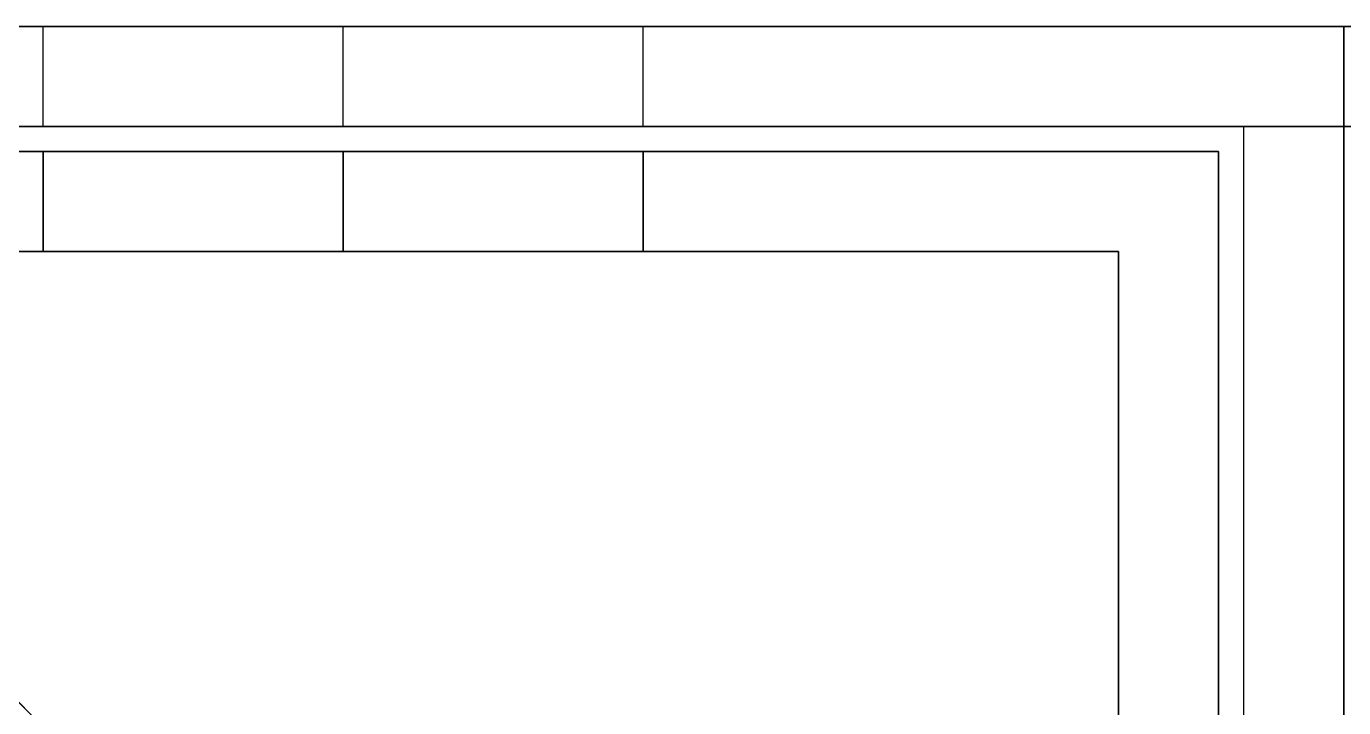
# Model space of a CAD drawing. Header units: millimetres. Extents: x -6529 to 809, y -8611 to 207.
# Drawn here: x -493.31 to -466.97, y -3708.83 to -3695.21 of the extents above; entities that cross this region are included whole.
import ezdxf

# ---------------------------------------------------------------- set-up
doc = ezdxf.new("R2010")
doc.units = ezdxf.units.MM
doc.header["$MEASUREMENT"] = 0
for name, color, linetype, true_color in [('gaten$11mm', 7, 'Continuous', 0xff6a35), ('platen', 7, 'Continuous', 0x007f00), ('staal', 5, 'Continuous', 0x0000ff)]:
    doc.layers.add(name, color=color, linetype=linetype, true_color=true_color)

# ---------------------------------------------------------------- blocks, each defined once
blk = doc.blocks.new('top plaat')
at = {"layer": 'platen'}
for points in [[(658, 40), (349, 40), (40, 40)], [(40, 40), (40, 40, 9), (40, 40, 18)], [(658, 40, 18), (349, 40, 18), (40, 40, 18)], [(40, 40), (40, 20), (40, 0)], [(40, 40, 18), (40, 20, 18), (40, 0, 18)], [(658, 40, 9), (349, 40, 9), (40, 40, 9)], [(40, 40, 9), (40, 20, 9), (40, 0, 9)]]:
    blk.add_open_spline(points, degree=2, dxfattribs=at)

msp = doc.modelspace()

# ---------------------------------------------------------------- linework, layer by layer
at = {"layer": 'gaten$11mm'}
msp.add_line((-486.974, -3695.707, 58), (-486.974, -3695.707, 40), dxfattribs=at)
at = {"layer": 'gaten$11mm', "extrusion": (0, 1, 0)}
for centre in [(486.974, 170.5, -3695.207), (486.974, 95.5, -3695.207)]:
    msp.add_circle(centre, 5.5, dxfattribs=at)
at = {"layer": 'staal'}
for p, q in [((-492.974, -3697.207, 695.5), (-492.974, -3695.207, 695.5)), ((-492.974, -3697.207, 770.5), (-492.974, -3695.207, 770.5)), ((-492.974, -3697.207, 920.5), (-492.974, -3695.207, 920.5)), ((-492.974, -3697.207, 845.5), (-492.974, -3695.207, 845.5)), ((-492.974, -3697.207, 1070.5), (-492.974, -3695.207, 1070.5)), ((-492.974, -3697.207, 995.5), (-492.974, -3695.207, 995.5)), ((-492.974, -3697.207, 1220.5), (-492.974, -3695.207, 1220.5)), ((-492.974, -3697.207, 1145.5), (-492.974, -3695.207, 1145.5)), ((-492.974, -3697.207, 545.5), (-492.974, -3695.207, 545.5)), ((-492.974, -3697.207, 620.5), (-492.974, -3695.207, 620.5)), ((-492.974, -3697.207, 395.5), (-492.974, -3695.207, 395.5)), ((-492.974, -3697.207, 470.5), (-492.974, -3695.207, 470.5)), ((-492.974, -3697.207, 245.5), (-492.974, -3695.207, 245.5)), ((-492.974, -3697.207, 320.5), (-492.974, -3695.207, 320.5)), ((-492.974, -3697.207, 170.5), (-492.974, -3695.207, 170.5)), ((-492.974, -3697.207, 95.5), (-492.974, -3695.207, 95.5)), ((-486.974, -3697.207, 40), (-486.974, -3695.207, 40)), ((-486.974, -3697.207, 1276), (-486.974, -3695.207, 1276)), ((-486.974, -3697.207, 701.5), (-486.974, -3695.207, 701.5)), ((-486.974, -3697.207, 689.5), (-486.974, -3695.207, 689.5)), ((-486.974, -3697.207, 776.5), (-486.974, -3695.207, 776.5)), ((-486.974, -3697.207, 764.5), (-486.974, -3695.207, 764.5)), ((-486.974, -3697.207, 926.5), (-486.974, -3695.207, 926.5)), ((-486.974, -3697.207, 914.5), (-486.974, -3695.207, 914.5)), ((-486.974, -3697.207, 851.5), (-486.974, -3695.207, 851.5)), ((-486.974, -3697.207, 839.5), (-486.974, -3695.207, 839.5)), ((-486.974, -3697.207, 1076.5), (-486.974, -3695.207, 1076.5)), ((-486.974, -3697.207, 1064.5), (-486.974, -3695.207, 1064.5)), ((-486.974, -3697.207, 1001.5), (-486.974, -3695.207, 1001.5)), ((-486.974, -3697.207, 989.5), (-486.974, -3695.207, 989.5)), ((-486.974, -3697.207, 1226.5), (-486.974, -3695.207, 1226.5)), ((-486.974, -3697.207, 1214.5), (-486.974, -3695.207, 1214.5)), ((-486.974, -3697.207, 1151.5), (-486.974, -3695.207, 1151.5)), ((-486.974, -3697.207, 1139.5), (-486.974, -3695.207, 1139.5)), ((-486.974, -3697.207, 551.5), (-486.974, -3695.207, 551.5)), ((-486.974, -3697.207, 539.5), (-486.974, -3695.207, 539.5)), ((-486.974, -3697.207, 626.5), (-486.974, -3695.207, 626.5)), ((-486.974, -3697.207, 614.5), (-486.974, -3695.207, 614.5)), ((-486.974, -3697.207, 401.5), (-486.974, -3695.207, 401.5)), ((-486.974, -3697.207, 389.5), (-486.974, -3695.207, 389.5)), ((-486.974, -3697.207, 476.5), (-486.974, -3695.207, 476.5)), ((-486.974, -3697.207, 464.5), (-486.974, -3695.207, 464.5)), ((-486.974, -3697.207, 251.5), (-486.974, -3695.207, 251.5)), ((-486.974, -3697.207, 239.5), (-486.974, -3695.207, 239.5)), ((-486.974, -3697.207, 326.5), (-486.974, -3695.207, 326.5)), ((-486.974, -3697.207, 314.5), (-486.974, -3695.207, 314.5)), ((-486.974, -3697.207, 176.5), (-486.974, -3695.207, 176.5)), ((-486.974, -3697.207, 164.5), (-486.974, -3695.207, 164.5)), ((-486.974, -3697.207, 101.5), (-486.974, -3695.207, 101.5)), ((-486.974, -3697.207, 89.5), (-486.974, -3695.207, 89.5)), ((-480.974, -3697.207, 695.5), (-480.974, -3695.207, 695.5)), ((-480.974, -3697.207, 770.5), (-480.974, -3695.207, 770.5)), ((-480.974, -3697.207, 920.5), (-480.974, -3695.207, 920.5)), ((-480.974, -3697.207, 845.5), (-480.974, -3695.207, 845.5)), ((-480.974, -3697.207, 1070.5), (-480.974, -3695.207, 1070.5)), ((-480.974, -3697.207, 995.5), (-480.974, -3695.207, 995.5)), ((-480.974, -3697.207, 1220.5), (-480.974, -3695.207, 1220.5)), ((-480.974, -3697.207, 1145.5), (-480.974, -3695.207, 1145.5)), ((-480.974, -3697.207, 545.5), (-480.974, -3695.207, 545.5)), ((-480.974, -3697.207, 620.5), (-480.974, -3695.207, 620.5)), ((-480.974, -3697.207, 395.5), (-480.974, -3695.207, 395.5)), ((-480.974, -3697.207, 470.5), (-480.974, -3695.207, 470.5)), ((-480.974, -3697.207, 245.5), (-480.974, -3695.207, 245.5)), ((-480.974, -3697.207, 320.5), (-480.974, -3695.207, 320.5)), ((-480.974, -3697.207, 170.5), (-480.974, -3695.207, 170.5)), ((-480.974, -3697.207, 95.5), (-480.974, -3695.207, 95.5)), ((-492.974, -3697.707, 95.5), (-492.974, -3699.707, 95.5)), ((-492.974, -3697.707, 170.5), (-492.974, -3699.707, 170.5)), ((-492.974, -3699.707, 1145.5), (-492.974, -3697.707, 1145.5)), ((-492.974, -3699.707, 1220.5), (-492.974, -3697.707, 1220.5)), ((-492.974, -3699.707, 1446.5), (-492.974, -3697.707, 1446.5)), ((-492.974, -3699.707, 1371.5), (-492.974, -3697.707, 1371.5)), ((-486.974, -3699.707, 40), (-486.974, -3697.707, 40)), ((-486.974, -3699.707, 208), (-486.974, -3697.707, 208)), ((-486.974, -3697.707, 101.5), (-486.974, -3699.707, 101.5)), ((-486.974, -3697.707, 89.5), (-486.974, -3699.707, 89.5)), ((-486.974, -3697.707, 176.5), (-486.974, -3699.707, 176.5)), ((-486.974, -3697.707, 164.5), (-486.974, -3699.707, 164.5)), ((-486.974, -3699.707, 1276), (-486.974, -3697.707, 1276)), ((-486.974, -3699.707, 1108), (-486.974, -3697.707, 1108)), ((-486.974, -3699.707, 1151.5), (-486.974, -3697.707, 1151.5)), ((-486.974, -3699.707, 1139.5), (-486.974, -3697.707, 1139.5)), ((-486.974, -3699.707, 1226.5), (-486.974, -3697.707, 1226.5)), ((-486.974, -3699.707, 1214.5), (-486.974, -3697.707, 1214.5)), ((-486.974, -3699.707, 1316), (-486.974, -3697.707, 1316)), ((-486.974, -3699.707, 1484), (-486.974, -3697.707, 1484)), ((-486.974, -3699.707, 1440.5), (-486.974, -3697.707, 1440.5)), ((-486.974, -3699.707, 1452.5), (-486.974, -3697.707, 1452.5)), ((-486.974, -3699.707, 1365.5), (-486.974, -3697.707, 1365.5)), ((-486.974, -3699.707, 1377.5), (-486.974, -3697.707, 1377.5)), ((-480.974, -3697.707, 95.5), (-480.974, -3699.707, 95.5)), ((-480.974, -3697.707, 170.5), (-480.974, -3699.707, 170.5)), ((-480.974, -3699.707, 1145.5), (-480.974, -3697.707, 1145.5)), ((-480.974, -3699.707, 1220.5), (-480.974, -3697.707, 1220.5)), ((-480.974, -3699.707, 1446.5), (-480.974, -3697.707, 1446.5)), ((-480.974, -3699.707, 1371.5), (-480.974, -3697.707, 1371.5))]:
    msp.add_line(p, q, dxfattribs=at)
msp.add_lwpolyline([(-506.974, -3695.207), (809.026, -3695.207), (809.026, -5011.207), (-506.974, -5011.207)], close=True, dxfattribs=at)
for points in [[(809.026, -3695.207), (151.026, -3695.207), (-506.974, -3695.207)], [(809.026, -3695.207, 40), (151.026, -3695.207, 40), (-506.974, -3695.207, 40)], [(-506.974, -3695.207, 40), (-486.974, -3715.207, 40), (-466.974, -3735.207, 40)], [(-417.474, -3695.207, 20), (-462.224, -3695.207, 20), (-506.974, -3695.207, 20)], [(-506.974, -3695.207), (-486.974, -3715.207), (-466.974, -3735.207)], [(-466.974, -3735.207, 40), (-486.974, -3715.207, 40), (-506.974, -3695.207, 40)], [(-466.974, -3695.207, 40), (-486.974, -3695.207, 40), (-506.974, -3695.207, 40)], [(-466.974, -3695.207, 1276), (-486.974, -3695.207, 1276), (-506.974, -3695.207, 1276)], [(-466.974, -3695.207, 658), (-486.974, -3695.207, 658), (-506.974, -3695.207, 658)], [(-506.974, -3695.207, 1276), (151.026, -3695.207, 1276), (809.026, -3695.207, 1276)], [(-506.974, -3695.207, 1316), (151.026, -3695.207, 1316), (809.026, -3695.207, 1316)], [(-506.974, -3695.207, 1276), (-486.974, -3715.207, 1276), (-466.974, -3735.207, 1276)], [(-466.974, -3735.207, 1316), (-486.974, -3715.207, 1316), (-506.974, -3695.207, 1316)], [(-506.974, -3695.207, 1296), (-462.224, -3695.207, 1296), (-417.474, -3695.207, 1296)], [(-506.974, -3695.207, 1276), (-486.974, -3715.207, 1276), (-466.974, -3735.207, 1276)], [(-466.974, -3735.207, 1316), (-486.974, -3715.207, 1316), (-506.974, -3695.207, 1316)], [(-486.974, -3695.207, 40), (-486.974, -3695.207, 64.75), (-486.974, -3695.207, 89.5)], [(-486.974, -3695.207, 101.5), (-486.974, -3695.207, 133), (-486.974, -3695.207, 164.5)], [(-486.974, -3695.207, 176.5), (-486.974, -3695.207, 208), (-486.974, -3695.207, 239.5)], [(-486.974, -3695.207, 251.5), (-486.974, -3695.207, 283), (-486.974, -3695.207, 314.5)], [(-486.974, -3695.207, 326.5), (-486.974, -3695.207, 358), (-486.974, -3695.207, 389.5)], [(-486.974, -3695.207, 401.5), (-486.974, -3695.207, 433), (-486.974, -3695.207, 464.5)], [(-486.974, -3695.207, 476.5), (-486.974, -3695.207, 508), (-486.974, -3695.207, 539.5)], [(-486.974, -3695.207, 551.5), (-486.974, -3695.207, 583), (-486.974, -3695.207, 614.5)], [(-486.974, -3695.207, 626.5), (-486.974, -3695.207, 658), (-486.974, -3695.207, 689.5)], [(-486.974, -3695.207, 701.5), (-486.974, -3695.207, 733), (-486.974, -3695.207, 764.5)], [(-486.974, -3695.207, 776.5), (-486.974, -3695.207, 808), (-486.974, -3695.207, 839.5)], [(-486.974, -3695.207, 851.5), (-486.974, -3695.207, 883), (-486.974, -3695.207, 914.5)], [(-486.974, -3695.207, 926.5), (-486.974, -3695.207, 958), (-486.974, -3695.207, 989.5)], [(-486.974, -3695.207, 1001.5), (-486.974, -3695.207, 1033), (-486.974, -3695.207, 1064.5)], [(-486.974, -3695.207, 1076.5), (-486.974, -3695.207, 1108), (-486.974, -3695.207, 1139.5)], [(-486.974, -3695.207, 1151.5), (-486.974, -3695.207, 1183), (-486.974, -3695.207, 1214.5)], [(-486.974, -3695.207, 1226.5), (-486.974, -3695.207, 1251.25), (-486.974, -3695.207, 1276)], [(-466.974, -3735.207, 40), (-466.974, -3715.207, 40), (-466.974, -3695.207, 40)], [(-466.974, -3695.207, 40), (-466.974, -3695.207, 658), (-466.974, -3695.207, 1276)], [(-466.974, -3735.207, 1276), (-466.974, -3715.207, 1276), (-466.974, -3695.207, 1276)], [(-466.974, -3735.207, 658), (-466.974, -3715.207, 658), (-466.974, -3695.207, 658)], [(-468.974, -3733.207, 38), (-486.974, -3715.207, 38), (-504.974, -3697.207, 38)], [(-504.974, -3697.207, 2), (-486.974, -3715.207, 2), (-468.974, -3733.207, 2)], [(807.026, -3697.207, 38), (151.026, -3697.207, 38), (-504.974, -3697.207, 38)], [(807.026, -3697.207, 2), (151.026, -3697.207, 2), (-504.974, -3697.207, 2)], [(-417.474, -3697.207, 20), (-461.224, -3697.207, 20), (-504.974, -3697.207, 20)], [(-504.974, -3697.207, 38), (-486.974, -3715.207, 38), (-468.974, -3733.207, 38)], [(-468.974, -3733.207, 2), (-486.974, -3715.207, 2), (-504.974, -3697.207, 2)], [(-504.974, -3697.207, 40), (-486.974, -3697.207, 40), (-468.974, -3697.207, 40)], [(-504.974, -3697.207, 1276), (-486.974, -3697.207, 1276), (-468.974, -3697.207, 1276)], [(-504.974, -3697.207, 658), (-486.974, -3697.207, 658), (-468.974, -3697.207, 658)], [(-504.974, -3697.207, 1314), (-486.974, -3715.207, 1314), (-468.974, -3733.207, 1314)], [(-468.974, -3733.207, 1278), (-486.974, -3715.207, 1278), (-504.974, -3697.207, 1278)], [(-504.974, -3697.207, 1314), (151.026, -3697.207, 1314), (807.026, -3697.207, 1314)], [(-504.974, -3697.207, 1278), (151.026, -3697.207, 1278), (807.026, -3697.207, 1278)], [(-504.974, -3697.207, 1296), (-461.224, -3697.207, 1296), (-417.474, -3697.207, 1296)], [(-504.974, -3697.207, 1314), (-486.974, -3715.207, 1314), (-468.974, -3733.207, 1314)], [(-468.974, -3733.207, 1278), (-486.974, -3715.207, 1278), (-504.974, -3697.207, 1278)], [(-486.974, -3697.207, 40), (-486.974, -3697.207, 64.75), (-486.974, -3697.207, 89.5)], [(-486.974, -3697.207, 101.5), (-486.974, -3697.207, 133), (-486.974, -3697.207, 164.5)], [(-486.974, -3697.207, 176.5), (-486.974, -3697.207, 208), (-486.974, -3697.207, 239.5)], [(-486.974, -3697.207, 251.5), (-486.974, -3697.207, 283), (-486.974, -3697.207, 314.5)], [(-486.974, -3697.207, 326.5), (-486.974, -3697.207, 358), (-486.974, -3697.207, 389.5)], [(-486.974, -3697.207, 401.5), (-486.974, -3697.207, 433), (-486.974, -3697.207, 464.5)], [(-486.974, -3697.207, 476.5), (-486.974, -3697.207, 508), (-486.974, -3697.207, 539.5)], [(-486.974, -3697.207, 551.5), (-486.974, -3697.207, 583), (-486.974, -3697.207, 614.5)], [(-486.974, -3697.207, 626.5), (-486.974, -3697.207, 658), (-486.974, -3697.207, 689.5)], [(-486.974, -3697.207, 701.5), (-486.974, -3697.207, 733), (-486.974, -3697.207, 764.5)], [(-486.974, -3697.207, 776.5), (-486.974, -3697.207, 808), (-486.974, -3697.207, 839.5)], [(-486.974, -3697.207, 851.5), (-486.974, -3697.207, 883), (-486.974, -3697.207, 914.5)], [(-486.974, -3697.207, 926.5), (-486.974, -3697.207, 958), (-486.974, -3697.207, 989.5)], [(-486.974, -3697.207, 1001.5), (-486.974, -3697.207, 1033), (-486.974, -3697.207, 1064.5)], [(-486.974, -3697.207, 1076.5), (-486.974, -3697.207, 1108), (-486.974, -3697.207, 1139.5)], [(-486.974, -3697.207, 1151.5), (-486.974, -3697.207, 1183), (-486.974, -3697.207, 1214.5)], [(-486.974, -3697.207, 1226.5), (-486.974, -3697.207, 1251.25), (-486.974, -3697.207, 1276)], [(-468.974, -3697.207, 40), (-468.974, -3697.207, 658), (-468.974, -3697.207, 1276)], [(-468.974, -3697.207, 40), (-468.974, -3715.207, 40), (-468.974, -3733.207, 40)], [(-468.974, -3697.207, 1276), (-468.974, -3715.207, 1276), (-468.974, -3733.207, 1276)], [(-468.974, -3697.207, 658), (-468.974, -3715.207, 658), (-468.974, -3733.207, 658)], [(-469.474, -3697.707, 40), (-486.974, -3697.707, 40), (-504.474, -3697.707, 40)], [(-469.474, -3697.707, 208), (-486.974, -3697.707, 208), (-504.474, -3697.707, 208)], [(-469.474, -3697.707, 124), (-486.974, -3697.707, 124), (-504.474, -3697.707, 124)], [(-504.474, -3697.707, 1276), (-486.974, -3697.707, 1276), (-469.474, -3697.707, 1276)], [(-504.474, -3697.707, 1108), (-486.974, -3697.707, 1108), (-469.474, -3697.707, 1108)], [(-504.474, -3697.707, 1192), (-486.974, -3697.707, 1192), (-469.474, -3697.707, 1192)], [(-504.474, -3697.707, 1316), (-486.974, -3697.707, 1316), (-469.474, -3697.707, 1316)], [(-504.474, -3697.707, 1484), (-486.974, -3697.707, 1484), (-469.474, -3697.707, 1484)], [(-504.474, -3697.707, 1400), (-486.974, -3697.707, 1400), (-469.474, -3697.707, 1400)], [(-486.974, -3697.707, 40), (-486.974, -3697.707, 64.75), (-486.974, -3697.707, 89.5)], [(-486.974, -3697.707, 101.5), (-486.974, -3697.707, 133), (-486.974, -3697.707, 164.5)], [(-486.974, -3697.707, 176.5), (-486.974, -3697.707, 192.25), (-486.974, -3697.707, 208)], [(-486.974, -3697.707, 1276), (-486.974, -3697.707, 1251.25), (-486.974, -3697.707, 1226.5)], [(-486.974, -3697.707, 1214.5), (-486.974, -3697.707, 1183), (-486.974, -3697.707, 1151.5)], [(-486.974, -3697.707, 1139.5), (-486.974, -3697.707, 1123.75), (-486.974, -3697.707, 1108)], [(-486.974, -3697.707, 1316), (-486.974, -3697.707, 1340.75), (-486.974, -3697.707, 1365.5)], [(-486.974, -3697.707, 1377.5), (-486.974, -3697.707, 1409), (-486.974, -3697.707, 1440.5)], [(-486.974, -3697.707, 1452.5), (-486.974, -3697.707, 1468.25), (-486.974, -3697.707, 1484)], [(-469.474, -3732.707, 40), (-469.474, -3715.207, 40), (-469.474, -3697.707, 40)], [(-469.474, -3697.707, 40), (-469.474, -3697.707, 124), (-469.474, -3697.707, 208)], [(-469.474, -3732.707, 208), (-469.474, -3715.207, 208), (-469.474, -3697.707, 208)], [(-469.474, -3732.707, 124), (-469.474, -3715.207, 124), (-469.474, -3697.707, 124)], [(-469.474, -3697.707, 1276), (-469.474, -3697.707, 1192), (-469.474, -3697.707, 1108)], [(-469.474, -3697.707, 1276), (-469.474, -3715.207, 1276), (-469.474, -3732.707, 1276)], [(-469.474, -3697.707, 1108), (-469.474, -3715.207, 1108), (-469.474, -3732.707, 1108)], [(-469.474, -3697.707, 1192), (-469.474, -3715.207, 1192), (-469.474, -3732.707, 1192)], [(-469.474, -3697.707, 1316), (-469.474, -3697.707, 1400), (-469.474, -3697.707, 1484)], [(-469.474, -3697.707, 1316), (-469.474, -3715.207, 1316), (-469.474, -3732.707, 1316)], [(-469.474, -3697.707, 1484), (-469.474, -3715.207, 1484), (-469.474, -3732.707, 1484)], [(-469.474, -3697.707, 1400), (-469.474, -3715.207, 1400), (-469.474, -3732.707, 1400)], [(-502.474, -3699.707, 40), (-486.974, -3699.707, 40), (-471.474, -3699.707, 40)], [(-502.474, -3699.707, 208), (-486.974, -3699.707, 208), (-471.474, -3699.707, 208)], [(-502.474, -3699.707, 124), (-486.974, -3699.707, 124), (-471.474, -3699.707, 124)], [(-471.474, -3699.707, 1276), (-486.974, -3699.707, 1276), (-502.474, -3699.707, 1276)], [(-471.474, -3699.707, 1108), (-486.974, -3699.707, 1108), (-502.474, -3699.707, 1108)], [(-471.474, -3699.707, 1192), (-486.974, -3699.707, 1192), (-502.474, -3699.707, 1192)], [(-471.474, -3699.707, 1316), (-486.974, -3699.707, 1316), (-502.474, -3699.707, 1316)], [(-471.474, -3699.707, 1484), (-486.974, -3699.707, 1484), (-502.474, -3699.707, 1484)], [(-471.474, -3699.707, 1400), (-486.974, -3699.707, 1400), (-502.474, -3699.707, 1400)], [(-486.974, -3699.707, 40), (-486.974, -3699.707, 64.75), (-486.974, -3699.707, 89.5)], [(-486.974, -3699.707, 101.5), (-486.974, -3699.707, 133), (-486.974, -3699.707, 164.5)], [(-486.974, -3699.707, 176.5), (-486.974, -3699.707, 192.25), (-486.974, -3699.707, 208)], [(-486.974, -3699.707, 1276), (-486.974, -3699.707, 1251.25), (-486.974, -3699.707, 1226.5)], [(-486.974, -3699.707, 1214.5), (-486.974, -3699.707, 1183), (-486.974, -3699.707, 1151.5)], [(-486.974, -3699.707, 1139.5), (-486.974, -3699.707, 1123.75), (-486.974, -3699.707, 1108)], [(-486.974, -3699.707, 1316), (-486.974, -3699.707, 1340.75), (-486.974, -3699.707, 1365.5)], [(-486.974, -3699.707, 1377.5), (-486.974, -3699.707, 1409), (-486.974, -3699.707, 1440.5)], [(-486.974, -3699.707, 1452.5), (-486.974, -3699.707, 1468.25), (-486.974, -3699.707, 1484)], [(-471.474, -3699.707, 40), (-471.474, -3699.707, 124), (-471.474, -3699.707, 208)], [(-471.474, -3699.707, 40), (-471.474, -3715.207, 40), (-471.474, -3730.707, 40)], [(-471.474, -3699.707, 208), (-471.474, -3715.207, 208), (-471.474, -3730.707, 208)], [(-471.474, -3699.707, 124), (-471.474, -3715.207, 124), (-471.474, -3730.707, 124)], [(-471.474, -3730.707, 1276), (-471.474, -3715.207, 1276), (-471.474, -3699.707, 1276)], [(-471.474, -3699.707, 1276), (-471.474, -3699.707, 1192), (-471.474, -3699.707, 1108)], [(-471.474, -3730.707, 1108), (-471.474, -3715.207, 1108), (-471.474, -3699.707, 1108)], [(-471.474, -3730.707, 1192), (-471.474, -3715.207, 1192), (-471.474, -3699.707, 1192)], [(-471.474, -3730.707, 1316), (-471.474, -3715.207, 1316), (-471.474, -3699.707, 1316)], [(-471.474, -3699.707, 1316), (-471.474, -3699.707, 1400), (-471.474, -3699.707, 1484)], [(-471.474, -3730.707, 1484), (-471.474, -3715.207, 1484), (-471.474, -3699.707, 1484)], [(-471.474, -3730.707, 1400), (-471.474, -3715.207, 1400), (-471.474, -3699.707, 1400)]]:
    msp.add_open_spline(points, degree=2, dxfattribs=at)
for points, weights, knots in [([(-492.974, -3695.207, 695.5), (-492.974, -3695.207, 689.5), (-486.974, -3695.207, 689.5), (-480.974, -3695.207, 689.5), (-480.974, -3695.207, 695.5), (-480.974, -3695.207, 701.5), (-486.974, -3695.207, 701.5), (-492.974, -3695.207, 701.5), (-492.974, -3695.207, 695.5)], [1, 0.707106781187, 1, 0.707106781187, 1, 0.707106781187, 1, 0.707106781187, 1], [-31.415927, -31.415927, -31.415927, -23.561945, -23.561945, -15.707963, -15.707963, -7.853982, -7.853982, 0, 0, 0]), ([(-492.974, -3695.207, 770.5), (-492.974, -3695.207, 764.5), (-486.974, -3695.207, 764.5), (-480.974, -3695.207, 764.5), (-480.974, -3695.207, 770.5), (-480.974, -3695.207, 776.5), (-486.974, -3695.207, 776.5), (-492.974, -3695.207, 776.5), (-492.974, -3695.207, 770.5)], [1, 0.707106781187, 1, 0.707106781187, 1, 0.707106781187, 1, 0.707106781187, 1], [-31.415927, -31.415927, -31.415927, -23.561945, -23.561945, -15.707963, -15.707963, -7.853982, -7.853982, 0, 0, 0]), ([(-492.974, -3695.207, 920.5), (-492.974, -3695.207, 914.5), (-486.974, -3695.207, 914.5), (-480.974, -3695.207, 914.5), (-480.974, -3695.207, 920.5), (-480.974, -3695.207, 926.5), (-486.974, -3695.207, 926.5), (-492.974, -3695.207, 926.5), (-492.974, -3695.207, 920.5)], [1, 0.707106781187, 1, 0.707106781187, 1, 0.707106781187, 1, 0.707106781187, 1], [-31.415927, -31.415927, -31.415927, -23.561945, -23.561945, -15.707963, -15.707963, -7.853982, -7.853982, 0, 0, 0]), ([(-492.974, -3695.207, 845.5), (-492.974, -3695.207, 839.5), (-486.974, -3695.207, 839.5), (-480.974, -3695.207, 839.5), (-480.974, -3695.207, 845.5), (-480.974, -3695.207, 851.5), (-486.974, -3695.207, 851.5), (-492.974, -3695.207, 851.5), (-492.974, -3695.207, 845.5)], [1, 0.707106781187, 1, 0.707106781187, 1, 0.707106781187, 1, 0.707106851018, 0.999999860338], [-31.415927, -31.415927, -31.415927, -23.561944, -23.561944, -15.707962, -15.707962, -7.85398, -7.85398, 0, 0, 0]), ([(-492.974, -3695.207, 1070.5), (-492.974, -3695.207, 1064.5), (-486.974, -3695.207, 1064.5), (-480.974, -3695.207, 1064.5), (-480.974, -3695.207, 1070.5), (-480.974, -3695.207, 1076.5), (-486.974, -3695.207, 1076.5), (-492.974, -3695.207, 1076.5), (-492.974, -3695.207, 1070.5)], [1, 0.707106781187, 1, 0.707106781187, 1, 0.707106781187, 1, 0.707106781187, 1], [-31.415927, -31.415927, -31.415927, -23.561945, -23.561945, -15.707963, -15.707963, -7.853982, -7.853982, 0, 0, 0]), ([(-492.974, -3695.207, 995.5), (-492.974, -3695.207, 989.5), (-486.974, -3695.207, 989.5), (-480.974, -3695.207, 989.5), (-480.974, -3695.207, 995.5), (-480.974, -3695.207, 1001.5), (-486.974, -3695.207, 1001.5), (-492.974, -3695.207, 1001.5), (-492.974, -3695.207, 995.5)], [1, 0.707106781187, 1, 0.707106781187, 1, 0.707106781187, 1, 0.707106851018, 0.999999860338], [-31.415927, -31.415927, -31.415927, -23.561944, -23.561944, -15.707962, -15.707962, -7.85398, -7.85398, 0, 0, 0]), ([(-492.974, -3695.207, 1220.5), (-492.974, -3695.207, 1214.5), (-486.974, -3695.207, 1214.5), (-480.974, -3695.207, 1214.5), (-480.974, -3695.207, 1220.5), (-480.974, -3695.207, 1226.5), (-486.974, -3695.207, 1226.5), (-492.974, -3695.207, 1226.5), (-492.974, -3695.207, 1220.5)], [1, 0.707106781187, 1, 0.707106781187, 1, 0.707106781187, 1, 0.707106781187, 1], [-31.415927, -31.415927, -31.415927, -23.561945, -23.561945, -15.707963, -15.707963, -7.853982, -7.853982, 0, 0, 0]), ([(-492.974, -3695.207, 1145.5), (-492.974, -3695.207, 1139.5), (-486.974, -3695.207, 1139.5), (-480.974, -3695.207, 1139.5), (-480.974, -3695.207, 1145.5), (-480.974, -3695.207, 1151.5), (-486.974, -3695.207, 1151.5), (-492.974, -3695.207, 1151.5), (-492.974, -3695.207, 1145.5)], [1, 0.707106781187, 1, 0.707106781187, 1, 0.707106781187, 1, 0.707106781187, 1], [-31.415927, -31.415927, -31.415927, -23.561945, -23.561945, -15.707963, -15.707963, -7.853982, -7.853982, 0, 0, 0]), ([(-492.974, -3695.207, 545.5), (-492.974, -3695.207, 539.5), (-486.974, -3695.207, 539.5), (-480.974, -3695.207, 539.5), (-480.974, -3695.207, 545.5), (-480.974, -3695.207, 551.5), (-486.974, -3695.207, 551.5), (-492.974, -3695.207, 551.5), (-492.974, -3695.207, 545.5)], [1, 0.707106781187, 1, 0.707106781187, 1, 0.707106781187, 1, 0.707106781187, 1], [-31.415927, -31.415927, -31.415927, -23.561945, -23.561945, -15.707963, -15.707963, -7.853982, -7.853982, 0, 0, 0]), ([(-492.974, -3695.207, 620.5), (-492.974, -3695.207, 614.5), (-486.974, -3695.207, 614.5), (-480.974, -3695.207, 614.5), (-480.974, -3695.207, 620.5), (-480.974, -3695.207, 626.5), (-486.974, -3695.207, 626.5), (-492.974, -3695.207, 626.5), (-492.974, -3695.207, 620.5)], [1, 0.707106781187, 1, 0.707106781187, 1, 0.707106781187, 1, 0.707106781187, 1], [-31.415927, -31.415927, -31.415927, -23.561945, -23.561945, -15.707963, -15.707963, -7.853982, -7.853982, 0, 0, 0]), ([(-492.974, -3695.207, 395.5), (-492.974, -3695.207, 389.5), (-486.974, -3695.207, 389.5), (-480.974, -3695.207, 389.5), (-480.974, -3695.207, 395.5), (-480.974, -3695.207, 401.5), (-486.974, -3695.207, 401.5), (-492.974, -3695.207, 401.5), (-492.974, -3695.207, 395.5)], [1, 0.707106781187, 1, 0.707106781187, 1, 0.707106781187, 1, 0.707106781187, 1], [-31.415927, -31.415927, -31.415927, -23.561945, -23.561945, -15.707963, -15.707963, -7.853982, -7.853982, 0, 0, 0]), ([(-492.974, -3695.207, 470.5), (-492.974, -3695.207, 464.5), (-486.974, -3695.207, 464.5), (-480.974, -3695.207, 464.5), (-480.974, -3695.207, 470.5), (-480.974, -3695.207, 476.5), (-486.974, -3695.207, 476.5), (-492.974, -3695.207, 476.5), (-492.974, -3695.207, 470.5)], [1, 0.707106781187, 1, 0.707106781187, 1, 0.707106781187, 1, 0.707106781187, 1], [-31.415927, -31.415927, -31.415927, -23.561945, -23.561945, -15.707963, -15.707963, -7.853982, -7.853982, 0, 0, 0]), ([(-492.974, -3695.207, 245.5), (-492.974, -3695.207, 239.5), (-486.974, -3695.207, 239.5), (-480.974, -3695.207, 239.5), (-480.974, -3695.207, 245.5), (-480.974, -3695.207, 251.5), (-486.974, -3695.207, 251.5), (-492.974, -3695.207, 251.5), (-492.974, -3695.207, 245.5)], [1, 0.707106781187, 1, 0.707106781187, 1, 0.707106781187, 1, 0.707106781187, 1], [-31.415927, -31.415927, -31.415927, -23.561945, -23.561945, -15.707963, -15.707963, -7.853982, -7.853982, 0, 0, 0]), ([(-492.974, -3695.207, 320.5), (-492.974, -3695.207, 314.5), (-486.974, -3695.207, 314.5), (-480.974, -3695.207, 314.5), (-480.974, -3695.207, 320.5), (-480.974, -3695.207, 326.5), (-486.974, -3695.207, 326.5), (-492.974, -3695.207, 326.5), (-492.974, -3695.207, 320.5)], [1, 0.707106781187, 1, 0.707106781187, 1, 0.707106781187, 1, 0.707106781187, 1], [-31.415927, -31.415927, -31.415927, -23.561945, -23.561945, -15.707963, -15.707963, -7.853982, -7.853982, 0, 0, 0]), ([(-492.974, -3695.207, 170.5), (-492.974, -3695.207, 164.5), (-486.974, -3695.207, 164.5), (-480.974, -3695.207, 164.5), (-480.974, -3695.207, 170.5), (-480.974, -3695.207, 176.5), (-486.974, -3695.207, 176.5), (-492.974, -3695.207, 176.5), (-492.974, -3695.207, 170.5)], [1, 0.707106781187, 1, 0.707106781187, 1, 0.707106781187, 1, 0.707106781187, 1], [-31.415927, -31.415927, -31.415927, -23.561945, -23.561945, -15.707963, -15.707963, -7.853982, -7.853982, 0, 0, 0]), ([(-492.974, -3695.207, 95.5), (-492.974, -3695.207, 89.5), (-486.974, -3695.207, 89.5), (-480.974, -3695.207, 89.5), (-480.974, -3695.207, 95.5), (-480.974, -3695.207, 101.5), (-486.974, -3695.207, 101.5), (-492.974, -3695.207, 101.5), (-492.974, -3695.207, 95.5)], [1, 0.707106781187, 1, 0.707106781187, 1, 0.707106781187, 1, 0.707106781187, 1], [-31.415927, -31.415927, -31.415927, -23.561945, -23.561945, -15.707963, -15.707963, -7.853982, -7.853982, 0, 0, 0]), ([(-492.974, -3697.207, 695.5), (-492.974, -3697.207, 701.5), (-486.974, -3697.207, 701.5), (-480.974, -3697.207, 701.5), (-480.974, -3697.207, 695.5), (-480.974, -3697.207, 689.5), (-486.974, -3697.207, 689.5), (-492.974, -3697.207, 689.5), (-492.974, -3697.207, 695.5)], [1, 0.707106781187, 1, 0.707106781187, 1, 0.707106781187, 1, 0.707106781187, 1], [0, 0, 0, 7.853982, 7.853982, 15.707963, 15.707963, 23.561945, 23.561945, 31.415927, 31.415927, 31.415927]), ([(-492.974, -3697.207, 770.5), (-492.974, -3697.207, 776.5), (-486.974, -3697.207, 776.5), (-480.974, -3697.207, 776.5), (-480.974, -3697.207, 770.5), (-480.974, -3697.207, 764.5), (-486.974, -3697.207, 764.5), (-492.974, -3697.207, 764.5), (-492.974, -3697.207, 770.5)], [0.999999860338, 0.707106851018, 1, 0.707106781187, 1, 0.707106781187, 1, 0.707106851018, 0.999999860338], [0, 0, 0, 7.853981, 7.853981, 15.707963, 15.707963, 23.561946, 23.561946, 31.415927, 31.415927, 31.415927]), ([(-492.974, -3697.207, 920.5), (-492.974, -3697.207, 926.5), (-486.974, -3697.207, 926.5), (-480.974, -3697.207, 926.5), (-480.974, -3697.207, 920.5), (-480.974, -3697.207, 914.5), (-486.974, -3697.207, 914.5), (-492.974, -3697.207, 914.5), (-492.974, -3697.207, 920.5)], [1, 0.707106781187, 1, 0.707106781187, 1, 0.707106781187, 1, 0.707106781187, 1], [0, 0, 0, 7.853982, 7.853982, 15.707963, 15.707963, 23.561945, 23.561945, 31.415927, 31.415927, 31.415927]), ([(-492.974, -3697.207, 845.5), (-492.974, -3697.207, 851.5), (-486.974, -3697.207, 851.5), (-480.974, -3697.207, 851.5), (-480.974, -3697.207, 845.5), (-480.974, -3697.207, 839.5), (-486.974, -3697.207, 839.5), (-492.974, -3697.207, 839.5), (-492.974, -3697.207, 845.5)], [1, 0.707106781187, 1, 0.707106781187, 1, 0.707106781187, 1, 0.707106781187, 1], [0, 0, 0, 7.853982, 7.853982, 15.707963, 15.707963, 23.561945, 23.561945, 31.415927, 31.415927, 31.415927]), ([(-492.974, -3697.207, 1070.5), (-492.974, -3697.207, 1076.5), (-486.974, -3697.207, 1076.5), (-480.974, -3697.207, 1076.5), (-480.974, -3697.207, 1070.5), (-480.974, -3697.207, 1064.5), (-486.974, -3697.207, 1064.5), (-492.974, -3697.207, 1064.5), (-492.974, -3697.207, 1070.5)], [0.999999860338, 0.707106851018, 1, 0.707106781187, 1, 0.707106781187, 1, 0.707106851018, 0.999999860338], [0, 0, 0, 7.853981, 7.853981, 15.707963, 15.707963, 23.561946, 23.561946, 31.415927, 31.415927, 31.415927]), ([(-492.974, -3697.207, 995.5), (-492.974, -3697.207, 1001.5), (-486.974, -3697.207, 1001.5), (-480.974, -3697.207, 1001.5), (-480.974, -3697.207, 995.5), (-480.974, -3697.207, 989.5), (-486.974, -3697.207, 989.5), (-492.974, -3697.207, 989.5), (-492.974, -3697.207, 995.5)], [0.999999860338, 0.707106851018, 1, 0.707106781187, 1, 0.707106781187, 1, 0.707106851018, 0.999999860338], [0, 0, 0, 7.853981, 7.853981, 15.707963, 15.707963, 23.561946, 23.561946, 31.415927, 31.415927, 31.415927]), ([(-492.974, -3697.207, 1220.5), (-492.974, -3697.207, 1226.5), (-486.974, -3697.207, 1226.5), (-480.974, -3697.207, 1226.5), (-480.974, -3697.207, 1220.5), (-480.974, -3697.207, 1214.5), (-486.974, -3697.207, 1214.5), (-492.974, -3697.207, 1214.5), (-492.974, -3697.207, 1220.5)], [0.999999860338, 0.707106851018, 1, 0.707106781187, 1, 0.707106781187, 1, 0.707106851018, 0.999999860338], [0, 0, 0, 7.853981, 7.853981, 15.707963, 15.707963, 23.561946, 23.561946, 31.415927, 31.415927, 31.415927]), ([(-492.974, -3697.207, 1145.5), (-492.974, -3697.207, 1151.5), (-486.974, -3697.207, 1151.5), (-480.974, -3697.207, 1151.5), (-480.974, -3697.207, 1145.5), (-480.974, -3697.207, 1139.5), (-486.974, -3697.207, 1139.5), (-492.974, -3697.207, 1139.5), (-492.974, -3697.207, 1145.5)], [1, 0.707106781187, 1, 0.707106781187, 1, 0.707106781187, 1, 0.707106781187, 1], [0, 0, 0, 7.853982, 7.853982, 15.707963, 15.707963, 23.561945, 23.561945, 31.415927, 31.415927, 31.415927]), ([(-492.974, -3697.207, 545.5), (-492.974, -3697.207, 551.5), (-486.974, -3697.207, 551.5), (-480.974, -3697.207, 551.5), (-480.974, -3697.207, 545.5), (-480.974, -3697.207, 539.5), (-486.974, -3697.207, 539.5), (-492.974, -3697.207, 539.5), (-492.974, -3697.207, 545.5)], [1, 0.707106781187, 1, 0.707106781187, 1, 0.707106781187, 1, 0.707106781187, 1], [0, 0, 0, 7.853982, 7.853982, 15.707963, 15.707963, 23.561945, 23.561945, 31.415927, 31.415927, 31.415927]), ([(-492.974, -3697.207, 620.5), (-492.974, -3697.207, 626.5), (-486.974, -3697.207, 626.5), (-480.974, -3697.207, 626.5), (-480.974, -3697.207, 620.5), (-480.974, -3697.207, 614.5), (-486.974, -3697.207, 614.5), (-492.974, -3697.207, 614.5), (-492.974, -3697.207, 620.5)], [1, 0.707106781187, 1, 0.707106781187, 1, 0.707106781187, 1, 0.707106781187, 1], [0, 0, 0, 7.853982, 7.853982, 15.707963, 15.707963, 23.561945, 23.561945, 31.415927, 31.415927, 31.415927]), ([(-492.974, -3697.207, 395.5), (-492.974, -3697.207, 401.5), (-486.974, -3697.207, 401.5), (-480.974, -3697.207, 401.5), (-480.974, -3697.207, 395.5), (-480.974, -3697.207, 389.5), (-486.974, -3697.207, 389.5), (-492.974, -3697.207, 389.5), (-492.974, -3697.207, 395.5)], [1, 0.707106781187, 1, 0.707106781187, 1, 0.707106781187, 1, 0.707106781187, 1], [0, 0, 0, 7.853982, 7.853982, 15.707963, 15.707963, 23.561945, 23.561945, 31.415927, 31.415927, 31.415927]), ([(-492.974, -3697.207, 470.5), (-492.974, -3697.207, 476.5), (-486.974, -3697.207, 476.5), (-480.974, -3697.207, 476.5), (-480.974, -3697.207, 470.5), (-480.974, -3697.207, 464.5), (-486.974, -3697.207, 464.5), (-492.974, -3697.207, 464.5), (-492.974, -3697.207, 470.5)], [1, 0.707106781187, 1, 0.707106781187, 1, 0.707106781187, 1, 0.707106781187, 1], [0, 0, 0, 7.853982, 7.853982, 15.707963, 15.707963, 23.561945, 23.561945, 31.415927, 31.415927, 31.415927]), ([(-492.974, -3697.207, 245.5), (-492.974, -3697.207, 251.5), (-486.974, -3697.207, 251.5), (-480.974, -3697.207, 251.5), (-480.974, -3697.207, 245.5), (-480.974, -3697.207, 239.5), (-486.974, -3697.207, 239.5), (-492.974, -3697.207, 239.5), (-492.974, -3697.207, 245.5)], [1, 0.707106781187, 1, 0.707106781187, 1, 0.707106781187, 1, 0.707106781187, 1], [0, 0, 0, 7.853982, 7.853982, 15.707963, 15.707963, 23.561945, 23.561945, 31.415927, 31.415927, 31.415927]), ([(-492.974, -3697.207, 320.5), (-492.974, -3697.207, 326.5), (-486.974, -3697.207, 326.5), (-480.974, -3697.207, 326.5), (-480.974, -3697.207, 320.5), (-480.974, -3697.207, 314.5), (-486.974, -3697.207, 314.5), (-492.974, -3697.207, 314.5), (-492.974, -3697.207, 320.5)], [1, 0.707106781187, 1, 0.707106781187, 1, 0.707106781187, 1, 0.707106781187, 1], [0, 0, 0, 7.853982, 7.853982, 15.707963, 15.707963, 23.561945, 23.561945, 31.415927, 31.415927, 31.415927]), ([(-492.974, -3697.207, 170.5), (-492.974, -3697.207, 176.5), (-486.974, -3697.207, 176.5), (-480.974, -3697.207, 176.5), (-480.974, -3697.207, 170.5), (-480.974, -3697.207, 164.5), (-486.974, -3697.207, 164.5), (-492.974, -3697.207, 164.5), (-492.974, -3697.207, 170.5)], [1, 0.707106781187, 1, 0.707106781187, 1, 0.707106781187, 1, 0.707106781187, 1], [0, 0, 0, 7.853982, 7.853982, 15.707963, 15.707963, 23.561945, 23.561945, 31.415927, 31.415927, 31.415927]), ([(-492.974, -3697.207, 95.5), (-492.974, -3697.207, 101.5), (-486.974, -3697.207, 101.5), (-480.974, -3697.207, 101.5), (-480.974, -3697.207, 95.5), (-480.974, -3697.207, 89.5), (-486.974, -3697.207, 89.5), (-492.974, -3697.207, 89.5), (-492.974, -3697.207, 95.5)], [1, 0.707106781187, 1, 0.707106781187, 1, 0.707106781187, 1, 0.707106781187, 1], [0, 0, 0, 7.853982, 7.853982, 15.707963, 15.707963, 23.561945, 23.561945, 31.415927, 31.415927, 31.415927]), ([(-480.974, -3697.707, 95.5), (-480.974, -3697.707, 101.5), (-486.974, -3697.707, 101.5), (-492.974, -3697.707, 101.5), (-492.974, -3697.707, 95.5), (-492.974, -3697.707, 89.5), (-486.974, -3697.707, 89.5), (-480.974, -3697.707, 89.5), (-480.974, -3697.707, 95.5)], [1, 0.707106781187, 1, 0.707106781187, 1, 0.707106781187, 1, 0.707106781187, 1], [0, 0, 0, 7.853982, 7.853982, 15.707963, 15.707963, 23.561945, 23.561945, 31.415927, 31.415927, 31.415927]), ([(-480.974, -3697.707, 170.5), (-480.974, -3697.707, 176.5), (-486.974, -3697.707, 176.5), (-492.974, -3697.707, 176.5), (-492.974, -3697.707, 170.5), (-492.974, -3697.707, 164.5), (-486.974, -3697.707, 164.5), (-480.974, -3697.707, 164.5), (-480.974, -3697.707, 170.5)], [1, 0.707106781187, 1, 0.707106781187, 1, 0.707106781187, 1, 0.707106781187, 1], [0, 0, 0, 7.853982, 7.853982, 15.707963, 15.707963, 23.561945, 23.561945, 31.415927, 31.415927, 31.415927]), ([(-492.974, -3697.707, 1145.5), (-492.974, -3697.707, 1139.5), (-486.974, -3697.707, 1139.5), (-480.974, -3697.707, 1139.5), (-480.974, -3697.707, 1145.5), (-480.974, -3697.707, 1151.5), (-486.974, -3697.707, 1151.5), (-492.974, -3697.707, 1151.5), (-492.974, -3697.707, 1145.5)], [1, 0.707106781187, 1, 0.707106781187, 1, 0.707106781187, 1, 0.707106781187, 1], [0, 0, 0, 7.853982, 7.853982, 15.707963, 15.707963, 23.561945, 23.561945, 31.415927, 31.415927, 31.415927]), ([(-492.974, -3697.707, 1220.5), (-492.974, -3697.707, 1214.5), (-486.974, -3697.707, 1214.5), (-480.974, -3697.707, 1214.5), (-480.974, -3697.707, 1220.5), (-480.974, -3697.707, 1226.5), (-486.974, -3697.707, 1226.5), (-492.974, -3697.707, 1226.5), (-492.974, -3697.707, 1220.5)], [1, 0.707106781187, 1, 0.707106781187, 1, 0.707106781187, 1, 0.707106781187, 1], [0, 0, 0, 7.853982, 7.853982, 15.707963, 15.707963, 23.561945, 23.561945, 31.415927, 31.415927, 31.415927]), ([(-492.974, -3697.707, 1446.5), (-492.974, -3697.707, 1452.5), (-486.974, -3697.707, 1452.5), (-480.974, -3697.707, 1452.5), (-480.974, -3697.707, 1446.5), (-480.974, -3697.707, 1440.5), (-486.974, -3697.707, 1440.5), (-492.974, -3697.707, 1440.5), (-492.974, -3697.707, 1446.5)], [1, 0.707106781187, 1, 0.707106781187, 1, 0.707106781187, 1, 0.707106781187, 1], [0, 0, 0, 7.853982, 7.853982, 15.707963, 15.707963, 23.561945, 23.561945, 31.415927, 31.415927, 31.415927]), ([(-492.974, -3697.707, 1371.5), (-492.974, -3697.707, 1377.5), (-486.974, -3697.707, 1377.5), (-480.974, -3697.707, 1377.5), (-480.974, -3697.707, 1371.5), (-480.974, -3697.707, 1365.5), (-486.974, -3697.707, 1365.5), (-492.974, -3697.707, 1365.5), (-492.974, -3697.707, 1371.5)], [1, 0.707106781187, 1, 0.707106781187, 1, 0.707106781187, 1, 0.707106781187, 1], [0, 0, 0, 7.853982, 7.853982, 15.707963, 15.707963, 23.561945, 23.561945, 31.415927, 31.415927, 31.415927]), ([(-480.974, -3699.707, 95.5), (-480.974, -3699.707, 89.5), (-486.974, -3699.707, 89.5), (-492.974, -3699.707, 89.5), (-492.974, -3699.707, 95.5), (-492.974, -3699.707, 101.5), (-486.974, -3699.707, 101.5), (-480.974, -3699.707, 101.5), (-480.974, -3699.707, 95.5)], [1, 0.707106781187, 1, 0.707106781187, 1, 0.707106781187, 1, 0.707106781187, 1], [-31.415927, -31.415927, -31.415927, -23.561945, -23.561945, -15.707963, -15.707963, -7.853982, -7.853982, 0, 0, 0]), ([(-480.974, -3699.707, 170.5), (-480.974, -3699.707, 164.5), (-486.974, -3699.707, 164.5), (-492.974, -3699.707, 164.5), (-492.974, -3699.707, 170.5), (-492.974, -3699.707, 176.5), (-486.974, -3699.707, 176.5), (-480.974, -3699.707, 176.5), (-480.974, -3699.707, 170.5)], [1, 0.707106781187, 1, 0.707106781187, 1, 0.707106781187, 1, 0.707106781187, 1], [-31.415927, -31.415927, -31.415927, -23.561945, -23.561945, -15.707963, -15.707963, -7.853982, -7.853982, 0, 0, 0]), ([(-492.974, -3699.707, 1145.5), (-492.974, -3699.707, 1151.5), (-486.974, -3699.707, 1151.5), (-480.974, -3699.707, 1151.5), (-480.974, -3699.707, 1145.5), (-480.974, -3699.707, 1139.5), (-486.974, -3699.707, 1139.5), (-492.974, -3699.707, 1139.5), (-492.974, -3699.707, 1145.5)], [1, 0.707106781187, 1, 0.707106781187, 1, 0.707106781187, 1, 0.707106781187, 1], [-31.415927, -31.415927, -31.415927, -23.561945, -23.561945, -15.707963, -15.707963, -7.853982, -7.853982, 0, 0, 0]), ([(-492.974, -3699.707, 1220.5), (-492.974, -3699.707, 1226.5), (-486.974, -3699.707, 1226.5), (-480.974, -3699.707, 1226.5), (-480.974, -3699.707, 1220.5), (-480.974, -3699.707, 1214.5), (-486.974, -3699.707, 1214.5), (-492.974, -3699.707, 1214.5), (-492.974, -3699.707, 1220.5)], [1, 0.707106781187, 1, 0.707106781187, 1, 0.707106781187, 1, 0.707106781187, 1], [-31.415927, -31.415927, -31.415927, -23.561945, -23.561945, -15.707963, -15.707963, -7.853982, -7.853982, 0, 0, 0]), ([(-492.974, -3699.707, 1446.5), (-492.974, -3699.707, 1440.5), (-486.974, -3699.707, 1440.5), (-480.974, -3699.707, 1440.5), (-480.974, -3699.707, 1446.5), (-480.974, -3699.707, 1452.5), (-486.974, -3699.707, 1452.5), (-492.974, -3699.707, 1452.5), (-492.974, -3699.707, 1446.5)], [1, 0.707106781187, 1, 0.707106781187, 1, 0.707106781187, 1, 0.707106781187, 1], [-31.415927, -31.415927, -31.415927, -23.561945, -23.561945, -15.707963, -15.707963, -7.853982, -7.853982, 0, 0, 0]), ([(-492.974, -3699.707, 1371.5), (-492.974, -3699.707, 1365.5), (-486.974, -3699.707, 1365.5), (-480.974, -3699.707, 1365.5), (-480.974, -3699.707, 1371.5), (-480.974, -3699.707, 1377.5), (-486.974, -3699.707, 1377.5), (-492.974, -3699.707, 1377.5), (-492.974, -3699.707, 1371.5)], [1, 0.707106781187, 1, 0.707106781187, 1, 0.707106781187, 1, 0.707106781187, 1], [-31.415927, -31.415927, -31.415927, -23.561945, -23.561945, -15.707963, -15.707963, -7.853982, -7.853982, 0, 0, 0])]:
    msp.add_rational_spline(points, weights, degree=2, knots=knots, dxfattribs=at)

# ---------------------------------------------------------------- block references
at = {"layer": 'platen'}
msp.add_blockref('top plaat', (-506.974, -3735.207, 1316), dxfattribs=at)

doc.saveas('drawing.dxf')
